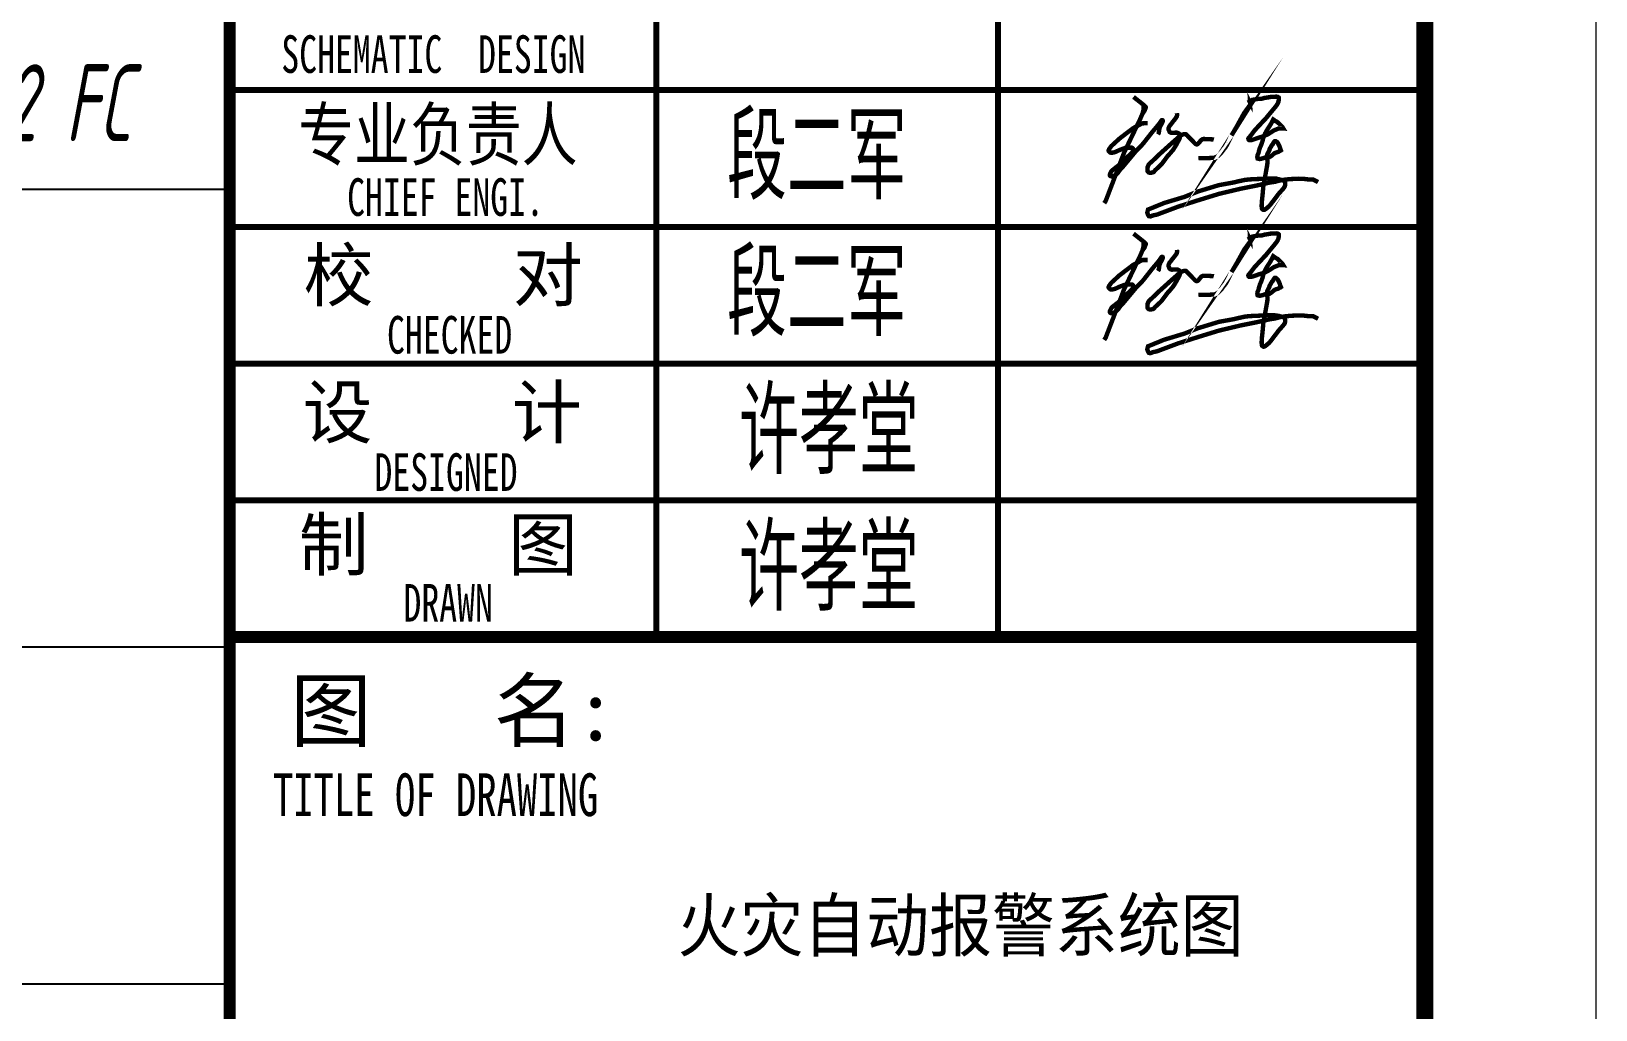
# Model space of a CAD drawing. Extents: x 3774419 to 4775970, y -926964 to 2266.
# Drawn here: x 4131656 to 4140817, y -683744 to -678019 of the extents above; entities that cross this region are included whole.
import ezdxf
from ezdxf.enums import TextEntityAlignment as Align

# ---------------------------------------------------------------- set-up
doc = ezdxf.new("R2010")
doc.units = 0
doc.header["$LTSCALE"] = 1000
doc.header["$MEASUREMENT"] = 0
doc.layers.get('0').update_dxf_attribs({"linetype": 'CONTINUOUS'})
for name, color, linetype in [('!!电气', 1, 'CONTINUOUS'), ('DIM-照明', 7, 'CONTINUOUS'), ('图签文字', 4, 'CONTINUOUS')]:
    doc.layers.add(name, color=color, linetype=linetype)
doc.layers.add('S－GG公共标注', color=7, linetype='CONTINUOUS', lineweight=25)
doc.layers.add('图框', color=147, linetype='CONTINUOUS', lineweight=20)
doc.styles.add('HZTXT', font='gbeitc.shx', dxfattribs={"width": 0.8, "height": 400, "bigfont": 'hztxt.shx'})
doc.styles.add('图框宋体', font='', dxfattribs={"width": 0.9})
doc.styles.add('建筑图签-1', font='simhei.ttf', dxfattribs={"width": 0.7})
doc.styles.add('建筑图签-2', font='TXT.shx', dxfattribs={"width": 0.5, "bigfont": 'HZTXT.shx'})
doc.styles.get('图框宋体').set_extended_font_data('SimSun')

# ---------------------------------------------------------------- blocks, each defined once
blk = doc.blocks.new('12345')
for points, const_width in [([(-3549.628786555331, 3081.333946388771), (-3520.145665840944, 3142.631112094125), (-3489.118362281406, 3207.138725996443), (-3470.52355528617, 3249.786686904437), (-3457.526412519779, 3279.596172787173), (-3443.32537014172, 3312.166852350951), (-3430.505695631378, 3337.750268146017), (-3422.491783393292, 3353.743127306883), (-3402.018942648108, 3383.118891741273), (-3430.505695631378, 3337.750268146017)], 150), ([(-3402.018942648108, 3383.118891741273), (-3235.648177329422, 3668.081197747102), (-2998.665236413362, 4099.855943391885), (-2740.063343503192, 4453.360717421892), (-2687.787761353946, 4547.376146082199), (-2799.309154192073, 4526.483812797276), (-2799.309154192073, 4592.642868199546), (-2799.309154192073, 4495.145383991752), (-2797.425826662657, 4455.211735164878), (-2814.546011902654, 4489.422847350754), (-2714.270554971416, 4550.513971787383), (-2675.138573634496, 4555.401253207689), (-2633.56093778889, 4562.732210899077), (-2562.634391400468, 4574.950450010772), (-2503.936570314865, 4587.168689122467), (-2406.106767892343, 4584.725012851384), (-2352.300406743889, 4599.386928234177), (-2318.060036263923, 4611.605096223997), (-2278.928054927004, 4616.492448766177), (-2234.904764572682, 4623.823335335692), (-2185.989863361407, 4631.154293027095), (-2095.497326304554, 4648.259813559096), (-2034.353699790459, 4653.147094979402), (-1975.655878704856, 4653.147094979402), (-1894.946261522331, 4658.034376399708), (-1855.814431105158, 4650.703489830179), (-1819.128255196731, 4628.710616755998), (-1813.533961995301, 4618.88804665432), (-1812.329320570541, 4606.853159718972), (-1812.329320570541, 4585.190220991586), (-1815.942943005386, 4552.695919583319), (-1824.374678380089, 4515.387592279032), (-1827.988300814934, 4488.910769899376), (-1860.525541944051, 4410.32338138661), (-1919.08994997284, 4327.171604735369), (-2248.942564889119, 3929.062395425135), (-2643.482100151974, 3507.144145013168), (-2772.940304983989, 3334.681153433063), (-2849.998871634278, 3242.290290487232), (-2856.163490561623, 3226.891837036892), (-2848.813246097678, 3197.928096290256), (-2841.35584861302, 3188.348265124892), (-2826.441204563424, 3176.639543077326), (-2818.983807078737, 3174.510652195095), (-2794.480929629121, 3175.575133197141), (-2761.455312197009, 3175.575133197141), (-2704.992310732807, 3190.477084885264), (-2613.373006840877, 3220.281059383356), (-2487.331172333681, 3266.281830302876), (-2342.844228122936, 3307.139281076408), (-2192.905006193207, 3375.234984951036), (-2086.584458774683, 3440.606934637428), (-1988.442554314301, 3505.978813201946), (-1906.657483010873, 3538.664788045135), (-1811.241641950095, 3576.798413508557), (-1759.444324480748, 3576.798413508557), (-1707.647157931176, 3576.798413508557), (-1664.02848341997, 3574.074588198448), (-1696.74245157346, 3628.551165522527), (-1770.349030838493, 3702.094520017374), (-1803.062998991954, 3734.780494860577), (-1865.764871899271, 3791.980897494766), (-1953.00237184146, 3838.285998888503), (-1999.347109752271, 3876.419624351925), (-2007.525601790636, 3881.867274972145), (-2056.596704940603, 3781.085596254314), (-2078.405966736318, 3742.951970790906), (-2119.29857784792, 3672.132441606154), (-2206.535926870332, 3541.388613355259), (-2282.868569535, 3405.197134484115), (-2307.404045650095, 3347.996731849926), (-2348.296656761697, 3244.491156700125), (-2372.832132876792, 3140.985652672185), (-2419.223806829104, 3010.379658601945), (-2457.017130005435, 2927.992299790625), (-2491.37461420949, 2818.14251174948), (-2508.553507231263, 2735.755081816285), (-2539.47515246307, 2673.964616049198), (-2549.782518460095, 2601.875632638112), (-2539.47515246307, 2550.383542271273), (-2487.938926156989, 2536.652327656368), (-2463.888657030184, 2533.219559563571), (-2429.531172826129, 2543.51793496382), (-2374.559107547771, 2550.383542271273), (-2281.793719093112, 2588.144418023207), (-2140.927792384842, 2598.44286454533), (-2090.212569505296, 2627.634550879695), (-2049.602027401852, 2656.375609056849), (-2007.299373089103, 2695.260708180154), (-1959.920382148441, 2734.145736181599), (-1915.925615626387, 2752.742966778213), (-1841.472980256687, 2774.721473234997), (-1807.630886990431, 2793.318632709736), (-1783.941316060256, 2810.225225376256), (-1758.559783840494, 2816.987777096627), (-1745.022886166087, 2827.131746920903), (-1772.0966815149, 2898.139251203422), (-1790.709764897445, 2955.621438679605), (-1799.170325943938, 2979.290654188357), (-1831.320307000889, 3041.844826576678), (-1853.317765721789, 3084.111201560183), (-1883.775634569436, 3116.233606719383), (-1929.462513300794, 3144.974736018412), (-1949.767708892643, 3144.974736018412), (-1964.996718776354, 3129.758852403858), (-1988.686138786812, 3102.708432156782), (-2000.530924251914, 3084.111201560183), (-2008.991485298407, 3062.132695103384), (-2019.144007634459, 3050.298087349016), (-2027.604568680952, 3040.1541886466), (-2029.296680890257, 3028.319580892217), (-2054.678364029765, 3004.650436505341), (-2078.367784040194, 2965.765408503896), (-2093.596793923905, 2937.024279204867), (-2113.901989515754, 2901.520527063607), (-2132.515223818045, 2871.0887598345), (-2139.283521735517, 2828.822384850995), (-2166.357317084301, 2779.793387025275), (-2184.970400466846, 2745.980343935982), (-2196.815185931948, 2727.383113339369), (-2213.736308024963, 2683.426100425786), (-2217.120381523797, 2659.756956038895), (-2220.504605942406, 2587.058813826297), (-2200.954160007939, 2455.654334541236), (-2209.614236960682, 2347.496322380073), (-2274.564814106183, 1984.085338931342), (-2343.84542972807, 1612.021740113574), (-2371.312521938933, 1307.399879591918), (-2398.120396692568, 1054.857149337622), (-2401.95013620588, 924.7593921378575), (-2390.461068585719, 836.7520544195577), (-2361.535186095221, 810.8912896626571), (-2342.478549574676, 800.3133341983194), (-2325.539317111979, 800.3133341983194), (-2308.600084649283, 804.5445163840486), (-2298.013064360101, 810.8912896626571), (-2278.956427839556, 821.4692451269802), (-2251.430175087648, 842.6250849337521), (-2215.434306104406, 865.8965869552776), (-2200.612477699557, 884.9368356691994), (-2170.96882088983, 906.0927465978457), (-2109.564103212528, 971.6759993547894), (-1874.532252792502, 1278.436209967156), (-1847.006000040623, 1320.748031824449), (-1796.188302652503, 1377.868849088074), (-1749.605413380079, 1430.75855528783), (-1713.609544396837, 1468.839194959408), (-1696.67031193414, 1492.110625859059), (-1671.26146324008, 1517.497718973435), (-1639.500402372505, 1559.809469708867), (-1624.678573967627, 1578.849718422789), (-1607.586157961196, 1617.914329141553), (-1603.351349845529, 1653.879306598392), (-1601.233945787681, 1706.769012798148), (-1607.586157961196, 1751.196354626445), (-1637.229814770923, 1789.276923176149), (-1660.521259407134, 1806.201651919066), (-1679.577895927679, 1808.31724301193), (-1734.630401431466, 1823.126380661997), (-1785.448098819586, 1835.819856097311), (-1819.32656374498, 1848.513402654498), (-1859.557240843889, 1850.628993747378), (-1893.435705769312, 1865.43813139743), (-1929.431574752554, 1865.43813139743), (-2134.819768362824, 1869.669313583159), (-2255.51179965958, 1867.553722490295), (-2492.661205057171, 1854.860175933107), (-2712.871227072319, 1846.397811561634), (-2873.793935468013, 1833.70433612632), (-2992.368562706921, 1818.895198476268), (-3115.177998061525, 1791.392514269013), (-3199.874160375039, 1774.467856647971), (-3290.922534862068, 1751.196354626445), (-3352.32725253937, 1736.387216976393), (-3859.535272199246, 1644.920830199342), (-4579.536009006843, 1425.50300483375), (-5034.773957528552, 1243.88940256316), (-5722.128741546738, 1037.252068803049), (-6273.43700993777, 812.5809607588744), (-6299.993210689048, 709.0634793847858), (-6269.579259487946, 623.9775435265765), (-6242.59573886299, 585.5257715290354), (-6184.420377228496, 581.4345044756046), (-6111.426833977894, 611.8223895120173), (-5965.44004931621, 642.2102034265554), (-5235.5058241683, 915.700742023022), (-4548.151191069861, 1134.493158675818), (-3854.713737547252, 1347.207998321333), (-3112.614022470749, 1523.457447045032), (-2565.163353609823, 1632.853690932374), (-2139.368489553366, 1730.094780805142), (-1938.636471993872, 1760.48259471968), (-1780.484046483849, 1803.025562648778), (-1604.083310621034, 1833.413376563316), (-1403.351443981286, 1851.646107585169), (-1281.695790096535, 1857.723684592449), (-1147.874495363474, 1863.801261599729), (-965.3909390764893, 1857.723684592449), (-813.321333990636, 1839.490953570596), (-643.0034185519908, 1833.413376563316), (-533.5132545958622, 1778.715325741519), (-478.768172617798, 1748.327440705121)], 150), ([(-6768.26843430294, 4648.392088148888), (-6476.41884831019, 4418.192518255019), (-6406.697396105796, 4362.900386467751), (-6376.813022298767, 4333.72029299791), (-6359.649000719073, 4316.960773215163), (-6351.003783514519, 4298.43268021426), (-6351.003783514519, 4285.539138963562), (-6394.190374788537, 4172.586588298291), (-6463.711254648486, 4075.340804382213), (-6543.660236303462, 3889.531936469357), (-7090.182295957842, 2750.979286689428), (-7346.308350409789, 2075.670817841135), (-7460.185950868356, 1775.418240389212), (-7563.346944850346, 1506.74992448774), (-7626.062870310227, 1343.415107488512), (-7662.917861274429, 1247.431461221531), (-7718.604592594158, 1102.403192839993), (-7766.575476873462, 1030.622728341914)], 150), ([(-6462.055572486715, 4073.264094863873), (-6455.584855645488, 4103.973947470164), (-6447.496459593938, 4128.218578898261), (-6442.643421962974, 4152.46300228755), (-6436.172262407083, 4176.707633715618), (-6429.701545565855, 4200.952057104936), (-6428.083866355533, 4213.882499461382), (-6428.083866355533, 4231.661909711227), (-6428.083866355533, 4242.97589074407), (-6428.083866355533, 4260.755300993915), (-6428.083866355533, 4284.999724383204), (-6428.083866355533, 4307.628102526418), (-6426.466187145212, 4330.256272630853), (-6431.319224776176, 4352.884442735289), (-6436.172262407083, 4373.896359554841)], 150), ([(-6453.402272583975, 4134.257736654254), (-6351.003783514519, 4298.43268021426)], 98), ([(-6427.783263130637, 4159.552755884506), (-6413.195373787719, 4206.518342713098), (-6408.992683929042, 4231.159704095364), (-6406.717573512578, 4247.071342174866), (-6405.580239661678, 4259.573224643711), (-6405.580239661678, 4267.529043683462), (-6405.580239661678, 4276.621378580487), (-6405.580239661678, 4290.259984945413), (-6410.13001778, 4314.127234025858), (-6356.666915208625, 4275.484862723213)], 98), ([(-6284.125290147873, 3751.965743006876), (-6453.019881447544, 3749.767366059372), (-6482.02831703992, 3742.98795845623), (-6517.376891226013, 3726.687181863439), (-6577.197706153005, 3691.368773310838), (-6774.490866345295, 3587.791578439705), (-6884.615496920043, 3504.929267792235), (-6947.382874024574, 3457.700506405996), (-7014.06596270328, 3407.52540225182), (-7082.336514596565, 3355.027697501064), (-7122.234458859151, 3324.347551523439), (-7180.051960359109, 3279.887882764415), (-7219.21307820236, 3249.774330944034), (-7253.870913316227, 3223.123648553883), (-7523.431622657547, 2975.309820978859), (-7541.794782938203, 2950.235450719163), (-7563.83968226592, 2920.133771071833), (-7599.746565003159, 2871.10394946899), (-7615.673470508045, 2830.494317729739), (-7615.673470508045, 2815.349769349035), (-7609.989380056853, 2799.258660023828), (-7584.411048486305, 2774.648715563788), (-7565.151874125288, 2756.11868712688), (-7538.938324876712, 2749.092281281104), (-7483.044894539693, 2749.092281281104), (-7403.46762822289, 2767.076441373429), (-7339.047986749181, 2796.419048312222), (-7237.462224830233, 2842.690511710258), (-7060.132446741307, 2909.040099949591), (-6941.718699953257, 2916.673183337291), (-6892.021757569833, 2919.876704175167), (-6825.214842570189, 2919.876704175167), (-6802.296018790628, 2907.131829102669), (-6787.71083254987, 2893.951311113589), (-6774.542028139695, 2869.516113083824), (-6767.95770139448, 2846.020648299193), (-6767.95770139448, 2817.826161679521), (-6842.956666250248, 2731.761517792373), (-6880.716035823891, 2688.430963803941), (-6980.156903210765, 2604.298754689284), (-7122.171178277989, 2455.191402300814), (-7201.439813711098, 2398.643827295266), (-7258.919712434144, 2332.704965197088), (-7303.62636740529, 2294.417929863863), (-7339.817375622079, 2271.020257648081), (-7393.039526427834, 2226.352026052031), (-7486.710433367698, 2154.032038812889), (-7522.901441584487, 2115.744932357789), (-7544.190332090744, 2073.203742475394), (-7559.092449801276, 2043.424945118648), (-7576.123592390242, 2005.137838663562), (-7578.252466348873, 1992.375517259774), (-7576.123592390242, 1979.613195855985), (-7560.699594192731, 1954.188692638912), (-7545.247826761683, 1946.101851731786), (-7524.645319267176, 1945.366664979723), (-7478.289866054285, 1940.220499959003), (-7440.028238901374, 1957.129368525304), (-7413.539408493991, 1971.832819079151), (-7374.448779167928, 1991.288561747366), (-7334.235005080729, 2032.018419889253), (-7285.940987710812, 2081.935018630698), (-7245.973363731813, 2141.834922896058), (-7202.675091844634, 2196.74320996039), (-7174.364811004314, 2223.365405438744), (-7137.727834933554, 2263.298698656276), (-7119.409346898203, 2283.265309704104), (-6681.998491713894, 2806.773538866517), (-6603.927253557689, 2887.845427602748), (-6533.061980586761, 2958.090789945127), (-6493.007577752956, 2998.110780720061), (-6471.802447706577, 3024.006039583051), (-6431.748044872773, 3068.73429803591), (-6127.806388650584, 3454.809331629469), (-6075.971341244353, 3516.016384711329), (-5991.150368299655, 3614.889223607286), (-5918.110190847074, 3704.345669391114), (-5882.768106210133, 3749.073856722098), (-5859.206666145561, 3784.385579819093), (-5823.864732428367, 3838.53030250594), (-5805.015610560687, 3855.009097134942), (-5788.522647791426, 3857.363230973919), (-5783.810329594562, 3857.363230973919), (-5774.38584412061, 3850.300829457017), (-5769.673525923747, 3836.176168666963), (-5779.098011397698, 3793.802044053082), (-5816.796255133086, 3713.762133625103), (-5849.782180671609, 3666.679812455157), (-5878.055788013269, 3593.702161300345), (-5892.192591684085, 3525.432848945318), (-5903.973387176229, 3438.330537000453), (-5908.685554453346, 3417.143474693512), (-5927.534676321025, 3386.539948152582), (-5934.603153616335, 3374.76935007963)], 150), ([(-6435.888039623038, 4144.977142852702), (-6394.190374788537, 4172.586588298291)], 98), ([(-5289.174395587237, 4095.841256173095), (-5284.614959094644, 4067.61063964435), (-5283.330632043158, 4054.778974419023), (-5284.614959094644, 4039.381018821761), (-5285.899286146101, 4017.567230611821), (-5292.320468644262, 3988.054500164188), (-5311.584468897898, 3952.12593710389), (-5344.975463038776, 3907.215251058995), (-5378.366306259908, 3862.304493892225), (-5429.73304968953, 3800.334160920334), (-5465.692396093888, 3752.857113381615), (-5499.083239315019, 3709.229608083624), (-5544.032573240198, 3652.770437560292), (-5569.717906911741, 3596.311195915099), (-5578.707743512816, 3561.665813601721), (-5574.854913278134, 3537.285735019832), (-5556.875240075955, 3498.790810465725), (-5535.042736639123, 3451.31376292702), (-5498.410137241037, 3431.67409910752), (-5459.96197328018, 3421.564836754929), (-5368.206388856226, 3428.373902177133), (-5345.707574734057, 3431.585267894072), (-5328.029891946673, 3431.585267894072), (-5289.460690348322, 3431.585267894072), (-5274.997145424073, 3428.373902177133), (-5246.070055575634, 3415.528510431235), (-5217.497928973346, 3397.468321061751), (-5210.391118062194, 3390.367655979746), (-5193.334922795155, 3370.485751076994), (-5177.699938790611, 3344.923271435517), (-5179.121300972824, 3307.999713438461), (-5185.574478457449, 3273.813422784602), (-5199.402802164317, 3227.340047050573), (-5224.544975664496, 3179.610659123326), (-5250.978871283762, 3130.423628506353), (-5277.378357200592, 3085.206264965571), (-5293.720852981583, 3047.525116827936), (-5330.288255048712, 2990.757135152686), (-5359.201913039637, 2939.259639523865), (-5384.437204024027, 2901.366832706335), (-5403.293871879112, 2869.965887778613), (-5429.693357795943, 2832.284810762852), (-5468.663855002989, 2789.579471608537), (-5502.606008061848, 2745.618191382862), (-5559.253735297039, 2685.071931578874), (-5598.224232504086, 2642.366663546432), (-5640.966214201879, 2589.613084602504), (-5672.191359045974, 2544.683693506246), (-5706.055033836135, 2497.315320182213), (-5733.145883116405, 2463.4807982887), (-5767.009557906538, 2418.368055016108), (-5798.615473273647, 2373.255311743516), (-5823.448864970385, 2346.187608882479), (-5873.115497444087, 2296.563605506992), (-5916.009304407897, 2258.217752388737), (-5954.388045284897, 2222.127600443782), (-5992.766937081615, 2186.037377376953), (-6031.145677958615, 2152.202855483454), (-6074.276730765559, 2097.343713630078), (-6096.852513958991, 2081.554303269979), (-6130.716037829377, 2074.787341993782), (-6162.322104116232, 2068.020451839446), (-6196.185778906394, 2065.764821788005), (-6218.761411180079, 2068.020451839446), (-6252.625085970212, 2077.042972045223), (-6275.200869163644, 2097.343713630078), (-6293.261435350491, 2124.411345369255), (-6295.518892934051, 2137.945196799774), (-6295.518892934051, 2155.990308333188), (-6293.261435350491, 2176.291049918043), (-6294.562363574194, 2195.524252260511), (-6292.978008064645, 2224.017664092433), (-6292.978008064645, 2249.345157081218), (-6283.472176846757, 2268.340741261884), (-6272.381839199545, 2303.166061901939), (-6259.70729696253, 2322.16164608259), (-6247.032603805768, 2350.655057914511), (-6231.189350549626, 2368.067682673616), (-6207.424470665399, 2391.81221624084), (-6139.106572113029, 2450.812997847825), (-6070.980643479503, 2515.714618619488), (-5979.089684042032, 2601.194854115267), (-5888.78308011411, 2691.423967875729), (-5525.644662120962, 3019.192155930781), (-5176.980655273859, 3327.049492482722), (-5114.131031933735, 3359.203475751419), (-5080.187067837891, 3373.168467947267), (-5050.23644026168, 3377.158404755901), (-5007.892433938105, 3384.132188424963), (-4998.453912927624, 3384.132188424963), (-4981.150058354891, 3377.845228637554), (-4970.138349896151, 3369.98654668378), (-4963.846052862413, 3360.556142563612), (-4946.542198289681, 3344.838849777909), (-4937.10367727917, 3336.980167824135), (-4919.799822706438, 3318.119359583798), (-4675.971916641196, 3065.070312749449), (-4655.521838091692, 3049.352948841886), (-4631.308726557327, 3034.878724069393), (-4618.912782174244, 3032.556523949272), (-4604.967495663033, 3032.556523949272), (-4597.994852407428, 3034.878724069393), (-4586.37373000817, 3040.297285845503), (-4575.527278672962, 3046.489866913747), (-4555.384019970224, 3065.067752362185), (-4549.186047778669, 3073.582604672411), (-4532.141775171709, 3093.70859982699), (-4523.6196388682, 3103.771632965203), (-4509.674201437243, 3120.02724717166), (-4501.152065133763, 3132.412480430008), (-4487.206627702777, 3151.76438517058), (-4472.486670127517, 3167.245980084903), (-4460.86554772823, 3180.405303757245), (-4442.271631153621, 3192.016446601585), (-4424.911181675561, 3202.881094316821), (-4399.526027381886, 3214.409878037724), (-4374.141024007928, 3215.178420946002), (-4364.91016857003, 3214.409878037724), (-4351.063734493451, 3215.178420946002), (-4334.14034860424, 3214.409878037724), (-4064.035201617633, 3202.31439527063), (-4044.350588027621, 3202.31439527063), (-4030.571313238703, 3198.380786981637)], 150), ([(-4182.781877368747, 2567.337288736438), (-4069.194135770143, 2575.149168104836), (-4005.124397849548, 2579.555498019989), (-3900.431766505761, 2627.842062557582), (-3831.872095496568, 2696.342991777201), (-3765.951714472882, 2762.206892349717), (-3699.017472326035, 2853.402952700613), (-3626.19308246905, 2944.000053390453), (-3578.478186484077, 3029.5865835273), (-3549.628786555331, 3081.333946388771)], 150), ([(-4410.03702035296, 2563.065235545771), (-4554.330110024312, 2561.363686360972)], 150), ([(-4182.781877368747, 2567.337288736438), (-4247.005591804918, 2563.065235545771), (-4309.341138014453, 2563.065235545771), (-4354.893815810326, 2563.065235545771), (-4388.459109923162, 2563.065235545771), (-4410.03702035296, 2563.065235545771)], 150)]:
    blk.add_lwpolyline(points, dxfattribs=dict(const_width=const_width))
blk = doc.blocks.new('A$C1435328E')
at = {"layer": '图框'}
for points, const_width in [([(-7000, -700.0000000001746), (-7000, 56700)], 70), ([(-4500.487409866415, 6100.332568871789), (-4500, 12500.33256887179)], 35), ([(-2500, 6100.332568871789), (-2500, 12500.33256887179)], 35), ([(-7000, 9300.332568871789), (0, 9300.332568871789)], 35), ([(-7000, 8500.332568871789), (0, 8500.332568871789)], 35), ([(-7000, 7700.332568871789), (0, 7700.332568871789)], 35), ([(-7000, 6900.332568871789), (0, 6900.332568871789)], 35), ([(-7000, 6100.332568871789), (0, 6100.332568871789)], 70)]:
    blk.add_lwpolyline(points, dxfattribs=dict(at, const_width=const_width))
at = {"xscale": 0.171849599853158, "yscale": 0.171849599853158, "zscale": 0.171849599853158}
for p in [(-543.5376385478303, 8461.84504530084), (-543.5376385478303, 7661.845045300841)]:
    blk.add_blockref('12345', p, dxfattribs=at)
at = {"layer": '图签文字', "style": '建筑图签-1', "width": 0.7}
for s, height, p in [('SCHEMATIC  DESIGN', 220, (-6697.386645237915, 9401.372069699806, -1798.999999999767)), ('TITLE OF DRAWING', 250, (-6745.986420536414, 5052.519547989243))]:
    blk.add_text(s, height=height, dxfattribs=at).set_placement(p)
at = {"layer": '图签文字', "color": 7, "style": '建筑图签-1', "width": 0.8}
blk.add_text('专业负责人', height=300, dxfattribs=at).set_placement((-6598.782582344953, 8891.64963694592))
at = {"layer": '图签文字', "color": 1, "style": '建筑图签-2', "width": 0.7}
for s, p in [('段二军', (-4086.463537745178, 8661.04029813502)), ('段二军', (-4086.463537745178, 7861.04029813502)), ('许孝堂', (-4016.101935172454, 7053.506399753853)), ('许孝堂', (-4016.101935172454, 6253.506399753853))]:
    blk.add_text(s, height=500, dxfattribs=at).set_placement(p)
at = {"layer": '图签文字', "style": '建筑图签-1', "width": 0.7}
for s, p in [('CHIEF ENGI.', (-5735.509736903477, 8674.829151856131)), ('CHECKED  ', (-5606.953247944824, 7868.762293664389)), ('DESIGNED ', (-5680.447696411517, 7065.474169815076)), (' DRAWN   ', (-5615.422762033995, 6300.51072306314))]:
    blk.add_text(s, height=220, dxfattribs=at).set_placement(p, align=Align.MIDDLE)
at = {"layer": '图签文字', "color": 7, "style": '建筑图签-1'}
for s, height, p in [('校    对', 300, (-6566.677774597425, 8068.179311491549)), ('设    计', 300, (-6572.138186016586, 7266.501375644933)), ('制    图', 300, (-6595.145473406184, 6491.697560318629)), ('图   名:', 350, (-6644.708323424682, 5495.163957316778))]:
    blk.add_text(s, height=height, dxfattribs=at).set_placement(p)

msp = doc.modelspace()

# ---------------------------------------------------------------- linework, layer by layer
at = {"layer": 'DIM-照明', "color": 7}
for p, q in [((4114845.019736914, -678942.1417703943, 1.934498566114583e-05), (4132833.770517974, -678942.1417699091, 1.934498566019433e-05)), ((4114845.019737129, -681621.8889561014, 2.468873061091997e-05), (4132833.770518426, -681621.888956093, 2.468873061091952e-05)), ((4114845.019737129, -681621.8889561014, 2.468873061091997e-05), (4132833.770518426, -681621.888956093, 2.468873061091952e-05)), ((4114845.01973689, -683592.4474177675, 2.861826615961983e-05), (4132833.770518426, -683592.4474177591, 2.86182661596194e-05))]:
    msp.add_line(p, q, dxfattribs=at)
msp.add_lwpolyline([(4132833.770517942, -669241.1417703859), (4132833.770518426, -683592.4474177591)], dxfattribs=at)
at = {"layer": '图框'}
msp.add_lwpolyline([(4056717.492680399, -629963.9475424262), (4140817.492680399, -629963.9475424262), (4140817.492680399, -689363.9475424262), (4056717.492680399, -689363.9475424262)], close=True, dxfattribs=at)
at = {"layer": '图框', "const_width": 100}
msp.add_lwpolyline([(4139817.492680399, -688363.9475424262), (4139817.492680399, -630963.9475424262), (4059217.492680399, -630963.9475424262), (4059217.492680399, -688363.9475424262)], close=True, dxfattribs=at)

# ---------------------------------------------------------------- block references
at = {"layer": '!!电气'}
msp.add_blockref('A$C1435328E', (4139817.492680399, -687663.9475424257), dxfattribs=at)

# ---------------------------------------------------------------- texts
at = {"layer": 'DIM-照明', "color": 7, "style": 'HZTXT', "width": 0.7}
msp.add_text('室内ZR-RVS-2X1.0 JDG20 CC/WC；室外ZR-BV-2x2.5 SC32 FC', height=450, dxfattribs=at).set_placement((4122371.212180946, -678662.4834585458, 1.878731264648635e-05))
at = {"layer": 'S－GG公共标注', "color": 2, "style": '图框宋体', "width": 0.9}
msp.add_text('火灾自动报警系统图', height=300, dxfattribs=at).set_placement((4135440.673548256, -683400.3518948758))

doc.saveas('drawing.dxf')
